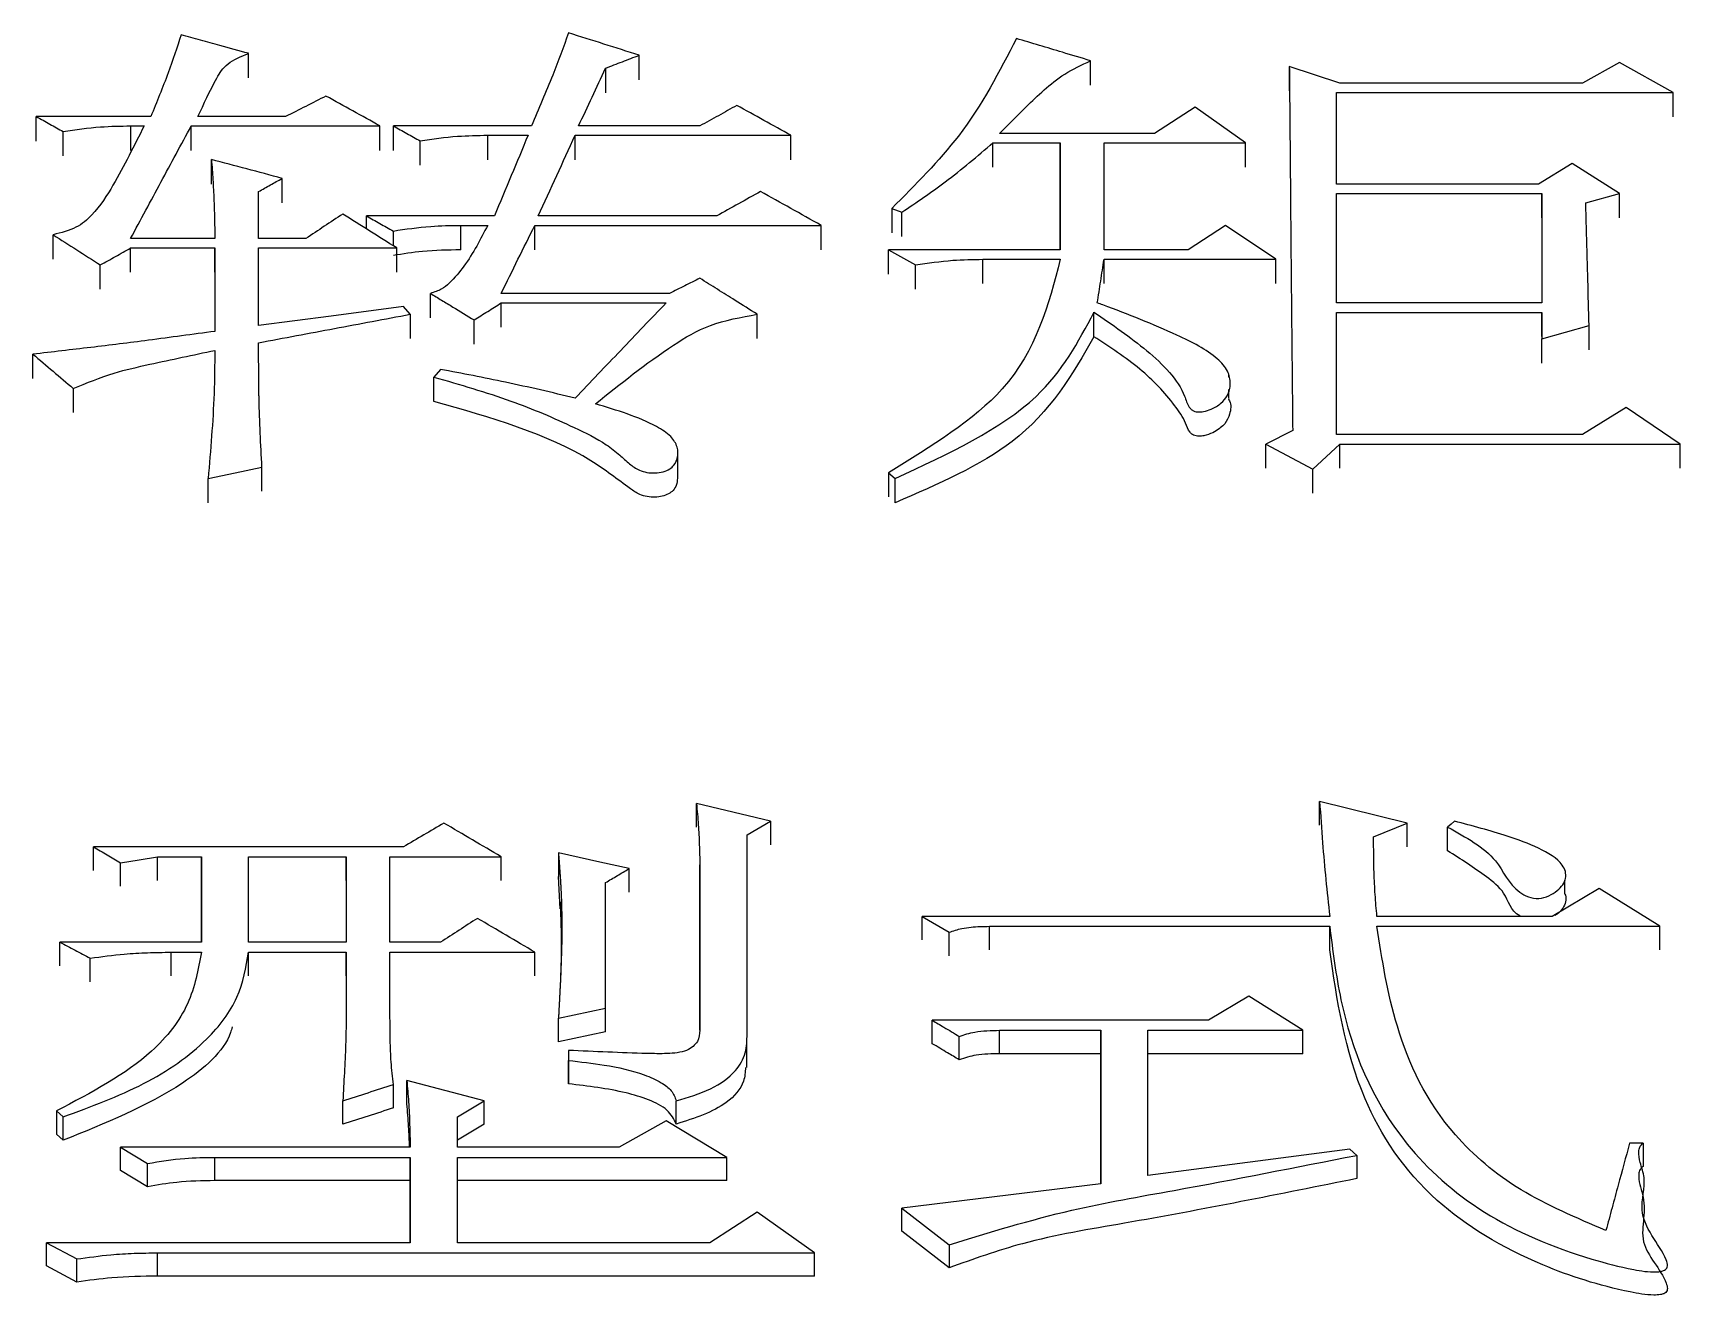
# Model space of a CAD drawing. Header units: millimetres. Extents: x 1890 to 4327, y 775 to 2498.
# Drawn here: x 2452.59 to 2457.88, y 2268.67 to 2272.73 of the extents above; entities that cross this region are included whole.
import ezdxf

# ---------------------------------------------------------------- set-up
doc = ezdxf.new("R2010")
doc.units = ezdxf.units.MM

msp = doc.modelspace()

# ---------------------------------------------------------------- linework, layer by layer
at = {"color": 7, "linetype": 'Continuous', "lineweight": 25}
for p, q in [((2453.2813, 2272.5813), (2453.2813, 2272.6601)), ((2454.536, 2272.5754), (2454.536, 2272.6542)), ((2454.4278, 2272.6124), (2454.4278, 2272.5337)), ((2455.9855, 2272.5575), (2455.9855, 2272.6363)), ((2456.786, 2272.5646), (2456.6237, 2272.6184)), ((2456.6237, 2272.6184), (2456.6237, 2272.5396)), ((2457.6838, 2272.6303), (2457.5648, 2272.5646)), ((2457.8569, 2272.5347), (2457.6838, 2272.6303)), ((2457.5648, 2272.5646), (2456.786, 2272.5646)), ((2456.7752, 2272.5348), (2457.8569, 2272.5347)), ((2456.7752, 2272.2405), (2456.7752, 2272.5348)), ((2457.8569, 2272.456), (2457.8569, 2272.5347)), ((2452.9675, 2272.457), (2452.5997, 2272.457)), ((2452.5997, 2272.3784), (2452.5997, 2272.457)), ((2453.4002, 2272.457), (2453.1189, 2272.457)), ((2456.3208, 2272.4869), (2456.191, 2272.4029)), ((2456.4831, 2272.3729), (2456.3208, 2272.4869)), ((2452.6862, 2272.3305), (2452.6862, 2272.409)), ((2452.9025, 2272.427), (2452.9458, 2272.427)), ((2452.9025, 2272.427), (2452.9025, 2272.3484)), ((2453.0973, 2272.427), (2453.703, 2272.427)), ((2453.703, 2272.3484), (2453.703, 2272.427)), ((2454.1898, 2272.427), (2453.7463, 2272.427)), ((2454.0492, 2272.397), (2454.179, 2272.397)), ((2454.0492, 2272.3184), (2454.0492, 2272.397)), ((2454.3304, 2272.397), (2455.0228, 2272.397)), ((2454.7307, 2272.427), (2454.3413, 2272.427)), ((2455.0228, 2272.3184), (2455.0228, 2272.397)), ((2456.191, 2272.4029), (2455.6934, 2272.4029)), ((2453.8328, 2272.3005), (2453.8328, 2272.379)), ((2455.6718, 2272.3729), (2455.8881, 2272.3729)), ((2455.6718, 2272.2944), (2455.6718, 2272.3729)), ((2455.8881, 2272.3729), (2455.8881, 2272.0289)), ((2455.8881, 2272.2944), (2455.8881, 2272.3729)), ((2456.0288, 2272.3729), (2456.4831, 2272.3729)), ((2456.0288, 2272.0289), (2456.0288, 2272.3729)), ((2456.4831, 2272.2944), (2456.4831, 2272.3729)), ((2453.1622, 2272.2404), (2453.1622, 2272.3189)), ((2455.8881, 2272.0289), (2455.8881, 2272.294)), ((2457.5324, 2272.3068), (2457.4242, 2272.2405)), ((2457.6838, 2272.2103), (2457.5324, 2272.3068)), ((2453.3893, 2272.1803), (2453.3893, 2272.2586)), ((2457.4242, 2272.2405), (2456.7752, 2272.2405)), ((2453.3136, 2272.0653), (2453.3136, 2272.2164)), ((2456.7752, 2272.2104), (2457.435, 2272.2103)), ((2456.7752, 2271.8587), (2456.7752, 2272.2104)), ((2457.435, 2272.2103), (2457.435, 2271.8587)), ((2457.435, 2272.132), (2457.435, 2272.2103)), ((2457.5756, 2272.1802), (2457.6838, 2272.2103)), ((2457.6838, 2272.132), (2457.6838, 2272.2103)), ((2454.0708, 2272.1379), (2453.6598, 2272.1379)), ((2453.6598, 2272.0963), (2453.6598, 2272.1379)), ((2454.7848, 2272.1379), (2454.2115, 2272.1379)), ((2455.3473, 2272.1621), (2455.3797, 2272.15)), ((2455.3797, 2272.0718), (2455.3797, 2272.15)), ((2452.6537, 2271.9993), (2452.6537, 2272.0775)), ((2453.7463, 2272.0418), (2453.7463, 2272.0895)), ((2453.9626, 2272.1077), (2454.0492, 2272.1077)), ((2453.9626, 2272.0295), (2453.9626, 2272.1077)), ((2454.2006, 2272.1077), (2455.1201, 2272.1077)), ((2454.2006, 2272.0295), (2454.2006, 2272.1077)), ((2455.1201, 2272.0295), (2455.1201, 2272.1077)), ((2456.4182, 2272.1076), (2456.2992, 2272.0289)), ((2456.5804, 2271.9986), (2456.4182, 2272.1076)), ((2453.173, 2272.0653), (2452.9026, 2272.0653)), ((2452.9026, 2272.035), (2453.173, 2272.035)), ((2452.9026, 2271.9569), (2452.9026, 2272.035)), ((2453.173, 2272.035), (2453.173, 2271.7673)), ((2453.173, 2271.9569), (2453.173, 2272.035)), ((2453.4651, 2272.0653), (2453.3136, 2272.0653)), ((2453.3136, 2272.035), (2453.7571, 2272.035)), ((2453.3136, 2271.7856), (2453.3136, 2272.035)), ((2453.7571, 2271.9569), (2453.7571, 2272.035)), ((2455.3365, 2272.0289), (2455.423, 2271.9804)), ((2455.8881, 2272.0289), (2455.3365, 2272.0289)), ((2456.2992, 2272.0289), (2456.0288, 2272.0289)), ((2452.8052, 2271.9024), (2452.8052, 2271.9804)), ((2455.423, 2271.9023), (2455.423, 2271.9804)), ((2455.6393, 2271.9986), (2455.8881, 2271.9986)), ((2455.6393, 2271.9205), (2455.6393, 2271.9986)), ((2456.0288, 2271.9986), (2456.5804, 2271.9986)), ((2456.5804, 2271.9205), (2456.5804, 2271.9986)), ((2453.8652, 2271.8109), (2453.8652, 2271.8893)), ((2454.6333, 2271.8892), (2454.0925, 2271.8892)), ((2453.8004, 2271.8222), (2453.7788, 2271.8466)), ((2453.8004, 2271.8222), (2453.8004, 2271.7444)), ((2454.0925, 2271.8588), (2454.6225, 2271.8588)), ((2454.9146, 2271.7443), (2454.9146, 2271.8222)), ((2455.9964, 2271.7502), (2455.9964, 2271.8284)), ((2457.435, 2271.8587), (2456.7752, 2271.8587)), ((2456.7752, 2271.8283), (2457.435, 2271.8283)), ((2456.7752, 2271.4362), (2456.7752, 2271.8283)), ((2457.435, 2271.8283), (2457.435, 2271.7428)), ((2457.435, 2271.7504), (2457.435, 2271.8283)), ((2454.0059, 2271.7261), (2454.0059, 2271.8039)), ((2457.435, 2271.7428), (2457.5865, 2271.7856)), ((2457.5865, 2271.7078), (2457.5865, 2271.7856)), ((2457.435, 2271.6651), (2457.435, 2271.7428)), ((2452.5889, 2271.6163), (2452.5889, 2271.694)), ((2453.8978, 2271.645), (2453.8761, 2271.6205)), ((2456.4294, 2271.62), (2456.4294, 2271.6293)), ((2452.7185, 2271.5839), (2452.7185, 2271.5063)), ((2456.4293, 2271.5512), (2456.4293, 2271.5807)), ((2457.7055, 2271.5223), (2457.5648, 2271.4362)), ((2457.8785, 2271.4054), (2457.7055, 2271.5223)), ((2456.6345, 2271.4485), (2456.548, 2271.4054)), ((2457.5648, 2271.4362), (2456.7752, 2271.4362)), ((2456.548, 2271.328), (2456.548, 2271.4054)), ((2456.548, 2271.4054), (2456.6994, 2271.3252)), ((2456.6994, 2271.3252), (2456.786, 2271.4054)), ((2456.786, 2271.328), (2456.786, 2271.4054)), ((2456.786, 2271.4054), (2457.8785, 2271.4054)), ((2457.8785, 2271.328), (2457.8785, 2271.4054)), ((2453.3244, 2271.2541), (2453.3244, 2271.3314)), ((2454.6602, 2271.2959), (2454.6602, 2271.3738)), ((2453.1514, 2271.2171), (2453.1514, 2271.2943)), ((2455.3365, 2271.3128), (2455.3581, 2271.2943)), ((2455.3581, 2271.2171), (2455.3581, 2271.2943)), ((2456.6994, 2271.2479), (2456.6994, 2271.3252)), ((2454.9579, 2270.1943), (2454.7199, 2270.2514)), ((2454.7199, 2270.1753), (2454.7199, 2270.2514)), ((2457.0023, 2270.188), (2456.7211, 2270.2577)), ((2456.7211, 2270.1817), (2456.7211, 2270.2577)), ((2454.8821, 2270.1499), (2454.9579, 2270.1943)), ((2454.9579, 2270.1943), (2454.9579, 2270.1183)), ((2456.8942, 2270.1435), (2457.0023, 2270.188)), ((2457.0023, 2270.1119), (2457.0023, 2270.188)), ((2457.1322, 2270.0992), (2457.1322, 2270.1753)), ((2454.8822, 2269.5097), (2454.8821, 2270.1499)), ((2452.8701, 2269.985), (2452.8701, 2270.0608)), ((2452.9891, 2270.0799), (2453.1297, 2270.0799)), ((2452.9891, 2270.004), (2452.9891, 2270.0799)), ((2453.1297, 2270.0799), (2453.1297, 2269.8054)), ((2453.1297, 2270.004), (2453.1297, 2270.0799)), ((2453.2812, 2270.0799), (2453.5949, 2270.0799)), ((2453.2812, 2269.8054), (2453.2812, 2270.0799)), ((2453.5949, 2270.0799), (2453.5949, 2269.8053)), ((2453.5949, 2270.004), (2453.5949, 2270.0799)), ((2453.7355, 2270.0799), (2454.0925, 2270.0799)), ((2453.7355, 2269.8053), (2453.7355, 2270.0799)), ((2454.0925, 2270.004), (2454.0925, 2270.0799)), ((2454.2764, 2270.0926), (2454.2764, 2270.0166)), ((2454.2821, 2269.9123), (2454.2764, 2270.0166)), ((2454.5035, 2269.9659), (2454.5035, 2270.0417)), ((2454.7307, 2270.0545), (2454.7307, 2269.5226)), ((2454.7307, 2269.9786), (2454.7307, 2270.0545)), ((2457.5081, 2270.0364), (2457.5081, 2270.0391)), ((2453.1297, 2269.8054), (2453.1297, 2270.0039)), ((2454.7307, 2269.5225), (2454.7307, 2269.9785)), ((2457.6189, 2269.9779), (2457.4675, 2269.8885)), ((2457.5081, 2269.9628), (2457.5081, 2270.0049)), ((2457.8136, 2269.8565), (2457.6189, 2269.9779)), ((2455.4446, 2269.8885), (2455.5312, 2269.8373)), ((2456.7535, 2269.8885), (2455.4446, 2269.8885)), ((2455.4446, 2269.8128), (2455.4446, 2269.8885)), ((2455.661, 2269.8565), (2456.7535, 2269.8565)), ((2455.661, 2269.7809), (2455.661, 2269.8565)), ((2456.7535, 2269.7809), (2456.7535, 2269.8565)), ((2457.4675, 2269.8885), (2456.905, 2269.8885)), ((2456.905, 2269.8565), (2457.8136, 2269.8565)), ((2457.8136, 2269.7809), (2457.8136, 2269.8565)), ((2453.1297, 2269.8054), (2452.6754, 2269.8054)), ((2452.6754, 2269.7298), (2452.6754, 2269.8054)), ((2453.5949, 2269.8053), (2453.2812, 2269.8054)), ((2453.8978, 2269.8053), (2453.7355, 2269.8053)), ((2455.5312, 2269.7617), (2455.5312, 2269.8373)), ((2452.7728, 2269.6785), (2452.7728, 2269.7541)), ((2453.0324, 2269.7733), (2453.1297, 2269.7733)), ((2453.0324, 2269.6977), (2453.0324, 2269.7733)), ((2453.2811, 2269.6978), (2453.2811, 2269.7733)), ((2453.2811, 2269.7733), (2453.5949, 2269.7733)), ((2453.5949, 2269.7733), (2453.5949, 2269.5612)), ((2453.5949, 2269.6978), (2453.5949, 2269.7733)), ((2453.7355, 2269.7733), (2454.2007, 2269.7733)), ((2453.7355, 2269.5612), (2453.7355, 2269.7733)), ((2454.2007, 2269.6977), (2454.2007, 2269.7733)), ((2454.2764, 2269.5612), (2454.4278, 2269.5934)), ((2454.4278, 2269.5181), (2454.4278, 2269.5934)), ((2456.4939, 2269.632), (2456.3641, 2269.5548)), ((2456.667, 2269.5225), (2456.4939, 2269.632)), ((2454.2764, 2269.4859), (2454.2764, 2269.5612)), ((2455.4771, 2269.4795), (2455.4771, 2269.5548)), ((2454.4278, 2269.5181), (2454.2764, 2269.4859)), ((2455.6934, 2269.5226), (2456.018, 2269.5226)), ((2455.6934, 2269.4473), (2455.6934, 2269.5226)), ((2456.018, 2269.5226), (2456.018, 2269.0299)), ((2456.018, 2269.4473), (2456.018, 2269.5226)), ((2456.1694, 2269.5226), (2456.667, 2269.5225)), ((2456.1694, 2269.0559), (2456.1694, 2269.5226)), ((2456.667, 2269.4473), (2456.667, 2269.5225)), ((2454.3088, 2269.4581), (2454.3088, 2269.4258)), ((2454.3088, 2269.4581), (2454.3088, 2269.3829)), ((2454.8816, 2269.4032), (2454.8816, 2269.4785)), ((2456.018, 2269.4473), (2455.6934, 2269.4473)), ((2456.018, 2269.0299), (2456.018, 2269.4473)), ((2456.667, 2269.4473), (2456.1694, 2269.4473)), ((2454.3088, 2269.3506), (2454.3088, 2269.4258)), ((2453.7463, 2269.2731), (2453.7463, 2269.3482)), ((2454.0384, 2269.2964), (2453.7896, 2269.3611)), ((2453.7896, 2269.2861), (2453.7896, 2269.3611)), ((2453.5841, 2269.2214), (2453.5841, 2269.2964)), ((2453.9519, 2269.2445), (2454.0384, 2269.2964)), ((2454.0384, 2269.2214), (2454.0384, 2269.2964)), ((2454.655, 2269.2214), (2454.655, 2269.2963)), ((2452.6646, 2269.264), (2452.6862, 2269.2445)), ((2452.6646, 2269.264), (2452.6646, 2269.189)), ((2453.9519, 2269.1471), (2453.9519, 2269.2445)), ((2454.0384, 2269.2214), (2453.9519, 2269.1696)), ((2454.6225, 2269.2315), (2454.4711, 2269.1471)), ((2454.8173, 2269.1145), (2454.6225, 2269.2315)), ((2452.8701, 2269.1471), (2452.9567, 2269.095)), ((2453.8004, 2269.1471), (2452.8701, 2269.1471)), ((2453.173, 2269.1146), (2453.8004, 2269.1146)), ((2453.173, 2269.0398), (2453.173, 2269.1146)), ((2453.8004, 2269.1146), (2453.8004, 2268.8405)), ((2453.8004, 2269.0398), (2453.8004, 2269.1146)), ((2454.4711, 2269.1471), (2453.9519, 2269.1471)), ((2453.9519, 2269.1145), (2454.8173, 2269.1145)), ((2453.9519, 2268.8405), (2453.9519, 2269.1145)), ((2454.8173, 2269.0398), (2454.8173, 2269.1145)), ((2456.8185, 2269.1405), (2456.1694, 2269.0559)), ((2456.8401, 2269.121), (2456.8185, 2269.1405)), ((2456.8401, 2269.121), (2456.8401, 2269.0463)), ((2457.7596, 2269.16), (2457.7163, 2269.16)), ((2457.7596, 2269.16), (2457.7596, 2269.0852)), ((2452.9567, 2269.0203), (2452.8701, 2269.0723)), ((2452.9567, 2269.0203), (2452.9567, 2269.095)), ((2453.8004, 2269.0398), (2453.173, 2269.0398)), ((2453.8004, 2268.8405), (2453.8004, 2269.0398)), ((2454.8173, 2269.0398), (2453.9519, 2269.0398)), ((2456.018, 2269.0299), (2455.3798, 2268.9516)), ((2455.3798, 2268.8771), (2455.3798, 2268.9516)), ((2455.3798, 2268.9516), (2455.5311, 2268.834)), ((2454.9146, 2268.9385), (2454.7632, 2268.8405)), ((2455.0985, 2268.8077), (2454.9146, 2268.9385)), ((2455.5311, 2268.7596), (2455.3798, 2268.8771)), ((2452.6322, 2268.8405), (2452.7295, 2268.7881)), ((2453.8004, 2268.8405), (2452.6322, 2268.8405)), ((2452.9891, 2268.7334), (2452.9891, 2268.8077)), ((2452.9891, 2268.8077), (2455.0985, 2268.8077)), ((2454.7632, 2268.8405), (2453.9519, 2268.8405)), ((2455.0985, 2268.7334), (2455.0985, 2268.8077)), ((2455.5311, 2268.834), (2455.5311, 2268.7596)), ((2452.7295, 2268.7138), (2452.6322, 2268.7661)), ((2452.7295, 2268.7138), (2452.7295, 2268.7881)), ((2455.0985, 2268.7334), (2452.9891, 2268.7334))]:
    msp.add_line(p, q, dxfattribs=at)
at = {"color": 7, "linetype": 'Continuous', "lineweight": 25, "flags": 128}
for points in [[(2453.0973, 2272.3484), (2453.0973, 2272.3679), (2453.0973, 2272.3879), (2453.0973, 2272.427)], [(2453.7463, 2272.3484), (2453.7463, 2272.3679), (2453.7463, 2272.3879), (2453.7463, 2272.427)], [(2454.3304, 2272.3184), (2454.3304, 2272.3379), (2454.3304, 2272.3579), (2454.3304, 2272.397)], [(2455.3473, 2272.1621), (2455.3473, 2272.1318), (2455.3473, 2272.1076), (2455.3473, 2272.0838)], [(2455.3365, 2271.9508), (2455.3365, 2271.97), (2455.3365, 2271.9897), (2455.3365, 2272.0289)], [(2456.0288, 2271.9205), (2456.0288, 2271.9403), (2456.0288, 2271.9604), (2456.0288, 2271.9986)], [(2453.7788, 2271.8466), (2453.5462, 2271.8161), (2453.3136, 2271.7856)], [(2454.0925, 2271.7809), (2454.0925, 2271.8002), (2454.0925, 2271.82), (2454.0925, 2271.8588)], [(2453.8761, 2271.5429), (2453.8761, 2271.562), (2453.8761, 2271.5815), (2453.8761, 2271.601), (2453.8761, 2271.6205)], [(2453.1514, 2271.2943), (2453.2379, 2271.3129), (2453.3244, 2271.3314)], [(2455.3365, 2271.3128), (2455.3365, 2271.2845), (2455.3365, 2271.2599), (2455.3365, 2271.2356)], [(2457.1538, 2270.1943), (2457.143, 2270.1848), (2457.1322, 2270.1753)], [(2453.7788, 2270.1117), (2453.2812, 2270.1117), (2452.7836, 2270.1117)], [(2452.7836, 2270.0358), (2452.7836, 2270.0547), (2452.7836, 2270.0737), (2452.7836, 2270.1117)], [(2452.8701, 2270.0608), (2452.9296, 2270.0704), (2452.9891, 2270.0799)], [(2454.5035, 2270.0417), (2454.409, 2270.0629), (2454.3427, 2270.0778), (2454.2764, 2270.0926)], [(2456.3641, 2269.5548), (2455.9206, 2269.5548), (2455.4771, 2269.5548)], [(2455.5636, 2269.428), (2455.5636, 2269.4656), (2455.5636, 2269.5032)], [(2452.6862, 2269.1696), (2452.6862, 2269.1974), (2452.6862, 2269.2209), (2452.6862, 2269.2445)], [(2452.6646, 2269.189), (2452.6754, 2269.1793), (2452.6862, 2269.1696)], [(2452.8701, 2269.0723), (2452.8701, 2269.091), (2452.8701, 2269.1097), (2452.8701, 2269.1471)], [(2452.6322, 2268.7661), (2452.6322, 2268.7847), (2452.6322, 2268.8033), (2452.6322, 2268.8405)]]:
    msp.add_lwpolyline(points, dxfattribs=at)
at = {"color": 7, "linetype": 'Continuous', "lineweight": 25}
for points, knots in [([(2453.0648, 2272.7197), (2453.0514, 2272.6789), (2453.0302, 2272.6145), (2452.996, 2272.5271), (2452.977, 2272.4803), (2452.9675, 2272.457)], [0, 0, 0, 0, 0.465077, 0.732515, 1, 1, 1, 1]), ([(2453.2812, 2272.6602), (2453.2505, 2272.6686), (2453.1991, 2272.6828), (2453.127, 2272.7026), (2453.0855, 2272.714), (2453.0648, 2272.7197)], [0, 0, 0, 0, 0.425233, 0.712616, 1, 1, 1, 1]), ([(2454.3088, 2272.7257), (2454.2925, 2272.6805), (2454.2663, 2272.6081), (2454.2249, 2272.5087), (2454.2015, 2272.4542), (2454.1898, 2272.427)], [0, 0, 0, 0, 0.452168, 0.726066, 1, 1, 1, 1]), ([(2454.536, 2272.6542), (2454.4981, 2272.6661), (2454.4224, 2272.69), (2454.3467, 2272.7138), (2454.3088, 2272.7257)], [0, 0, 0, 0, 0.499999, 1, 1, 1, 1]), ([(2455.7474, 2272.7078), (2455.6928, 2272.6015), (2455.5948, 2272.4106), (2455.4233, 2272.2384), (2455.3473, 2272.1621)], [0, 0, 0, 0, 0.556947, 1, 1, 1, 1]), ([(2455.9855, 2272.6363), (2455.9553, 2272.6454), (2455.9006, 2272.6618), (2455.8212, 2272.6857), (2455.772, 2272.7004), (2455.7474, 2272.7078)], [0, 0, 0, 0, 0.380374, 0.690187, 1, 1, 1, 1]), ([(2453.1189, 2272.457), (2453.1376, 2272.498), (2453.1638, 2272.5554), (2453.2088, 2272.6304), (2453.2569, 2272.6501), (2453.2812, 2272.6601)], [0, 0, 0, 0, 0.554938, 0.774738, 1, 1, 1, 1]), ([(2454.4278, 2272.6124), (2454.4458, 2272.6194), (2454.4819, 2272.6333), (2454.5179, 2272.6472), (2454.536, 2272.6542)], [0, 0, 0, 0, 0.499998, 1, 1, 1, 1]), ([(2454.3413, 2272.427), (2454.3557, 2272.4579), (2454.3845, 2272.5199), (2454.4134, 2272.5816), (2454.4278, 2272.6124)], [0, 0, 0, 0, 0.499999, 1, 1, 1, 1]), ([(2455.6934, 2272.4029), (2455.7216, 2272.4315), (2455.768, 2272.4785), (2455.835, 2272.5431), (2455.8997, 2272.5958), (2455.9567, 2272.6227), (2455.9855, 2272.6363)], [0, 0, 0, 0, 0.336864, 0.555373, 0.775639, 1, 1, 1, 1]), ([(2456.6237, 2272.6184), (2456.6243, 2272.5535), (2456.6255, 2272.4239), (2456.6272, 2272.228), (2456.6285, 2272.064), (2456.63, 2271.8993), (2456.6314, 2271.7528), (2456.6332, 2271.5915), (2456.6341, 2271.4962), (2456.6345, 2271.4485)], [0, 0, 0, 0, 0.168661, 0.337321, 0.505982, 0.590312, 0.758972, 0.879486, 1, 1, 1, 1]), ([(2453.53, 2272.5228), (2453.5083, 2272.5119), (2453.4651, 2272.4899), (2453.4218, 2272.4679), (2453.4002, 2272.457)], [0, 0, 0, 0, 0.4999982, 1, 1, 1, 1]), ([(2453.703, 2272.427), (2453.6742, 2272.443), (2453.6165, 2272.475), (2453.5588, 2272.5069), (2453.53, 2272.5228)], [0, 0, 0, 0, 0.5, 1, 1, 1, 1]), ([(2452.5997, 2272.457), (2452.6141, 2272.449), (2452.6429, 2272.433), (2452.6718, 2272.417), (2452.6862, 2272.409)], [0, 0, 0, 0, 0.5, 1, 1, 1, 1]), ([(2454.8497, 2272.4929), (2454.8298, 2272.4819), (2454.7902, 2272.4599), (2454.7505, 2272.438), (2454.7307, 2272.427)], [0, 0, 0, 0, 0.4999981, 1, 1, 1, 1]), ([(2455.0228, 2272.397), (2454.9939, 2272.413), (2454.9362, 2272.445), (2454.8785, 2272.4769), (2454.8497, 2272.4929)], [0, 0, 0, 0, 0.5, 1, 1, 1, 1]), ([(2452.9458, 2272.427), (2452.9139, 2272.3633), (2452.8652, 2272.2662), (2452.7971, 2272.1557), (2452.7313, 2272.0973), (2452.6799, 2272.0842), (2452.6538, 2272.0775)], [0, 0, 0, 0, 0.493627, 0.751972, 0.874128, 1, 1, 1, 1]), ([(2452.6862, 2272.409), (2452.726, 2272.415), (2452.7971, 2272.4256), (2452.8703, 2272.4266), (2452.9025, 2272.427)], [0, 0, 0, 0, 0.558835, 1, 1, 1, 1]), ([(2452.9026, 2272.0653), (2452.935, 2272.1258), (2452.9999, 2272.2468), (2453.0648, 2272.3669), (2453.0973, 2272.427)], [0, 0, 0, 0, 0.5, 1, 1, 1, 1]), ([(2453.7463, 2272.427), (2453.7607, 2272.419), (2453.7896, 2272.403), (2453.8184, 2272.387), (2453.8328, 2272.379)], [0, 0, 0, 0, 0.5, 1, 1, 1, 1]), ([(2453.8328, 2272.379), (2453.8726, 2272.3849), (2453.9437, 2272.3956), (2454.0169, 2272.3966), (2454.0492, 2272.397)], [0, 0, 0, 0, 0.558835, 1, 1, 1, 1]), ([(2454.179, 2272.397), (2454.161, 2272.3539), (2454.1249, 2272.2678), (2454.0889, 2272.1812), (2454.0708, 2272.1379)], [0, 0, 0, 0, 0.4999999, 1, 1, 1, 1]), ([(2454.2115, 2272.1379), (2454.2313, 2272.1812), (2454.271, 2272.2678), (2454.3106, 2272.3539), (2454.3304, 2272.397)], [0, 0, 0, 0, 0.5000001, 1, 1, 1, 1]), ([(2455.3797, 2272.15), (2455.4268, 2272.1819), (2455.5026, 2272.2332), (2455.5973, 2272.309), (2455.6469, 2272.3516), (2455.6718, 2272.3729)], [0, 0, 0, 0, 0.450179, 0.7248935, 1, 1, 1, 1]), ([(2453.1622, 2272.3189), (2453.1638, 2272.2974), (2453.1669, 2272.2545), (2453.1714, 2272.17), (2453.1723, 2272.1069), (2453.173, 2272.0653)], [0, 0, 0, 0, 0.254777, 0.50956, 1, 1, 1, 1]), ([(2453.3893, 2272.2586), (2453.3515, 2272.2687), (2453.2758, 2272.2888), (2453.2, 2272.3088), (2453.1622, 2272.3189)], [0, 0, 0, 0, 0.499999, 1, 1, 1, 1]), ([(2453.3136, 2272.2164), (2453.3262, 2272.2235), (2453.3515, 2272.2375), (2453.3767, 2272.2516), (2453.3893, 2272.2586)], [0, 0, 0, 0, 0.5000006, 1, 1, 1, 1]), ([(2454.9254, 2272.2164), (2454.902, 2272.2033), (2454.8551, 2272.1772), (2454.8082, 2272.151), (2454.7848, 2272.1379)], [0, 0, 0, 0, 0.499999, 1, 1, 1, 1]), ([(2455.1201, 2272.1077), (2455.0877, 2272.1258), (2455.0228, 2272.1621), (2454.9578, 2272.1983), (2454.9254, 2272.2164)], [0, 0, 0, 0, 0.5, 1, 1, 1, 1]), ([(2457.5865, 2271.7856), (2457.5851, 2271.8344), (2457.5837, 2271.8863), (2457.5822, 2271.9411), (2457.5819, 2271.9533), (2457.5816, 2271.9655), (2457.5812, 2271.9776), (2457.5809, 2271.9898), (2457.5805, 2272.0019), (2457.5801, 2272.0171), (2457.5798, 2272.0293), (2457.5795, 2272.0414), (2457.5791, 2272.0536), (2457.5788, 2272.0657), (2457.5782, 2272.0869), (2457.5772, 2272.1241), (2457.5762, 2272.1582), (2457.5756, 2272.1802)], [0, 0, 0, 0, 0.369844, 0.392959, 0.416074, 0.462305, 0.48542, 0.508535, 0.554765, 0.577881, 0.624111, 0.647226, 0.670342, 0.716572, 0.739687, 0.832148, 1, 1, 1, 1]), ([(2453.5841, 2272.144), (2453.5642, 2272.1309), (2453.5246, 2272.1047), (2453.4849, 2272.0784), (2453.4651, 2272.0653)], [0, 0, 0, 0, 0.499998, 1, 1, 1, 1]), ([(2453.7571, 2272.035), (2453.7283, 2272.0532), (2453.6706, 2272.0895), (2453.6129, 2272.1258), (2453.5841, 2272.144)], [0, 0, 0, 0, 0.5, 1, 1, 1, 1]), ([(2453.6598, 2272.1379), (2453.6742, 2272.1299), (2453.703, 2272.1137), (2453.7319, 2272.0976), (2453.7463, 2272.0895)], [0, 0, 0, 0, 0.5, 1, 1, 1, 1]), ([(2452.6537, 2272.0774), (2452.679, 2272.0613), (2452.7295, 2272.029), (2452.78, 2271.9966), (2452.8052, 2271.9804)], [0, 0, 0, 0, 0.5, 1, 1, 1, 1]), ([(2453.7463, 2272.0895), (2453.7861, 2272.0955), (2453.8572, 2272.1063), (2453.9304, 2272.1073), (2453.9626, 2272.1077)], [0, 0, 0, 0, 0.558835, 1, 1, 1, 1]), ([(2454.0492, 2272.1077), (2454.0264, 2272.0633), (2453.9934, 2271.9991), (2453.9377, 2271.9322), (2453.9022, 2271.9008), (2453.8777, 2271.8931), (2453.8653, 2271.8893)], [0, 0, 0, 0, 0.5541785, 0.8003972, 0.8992106, 1, 1, 1, 1]), ([(2454.0925, 2271.8892), (2454.1105, 2271.9257), (2454.1466, 2271.9987), (2454.1826, 2272.0713), (2454.2006, 2272.1077)], [0, 0, 0, 0, 0.5, 1, 1, 1, 1]), ([(2452.8052, 2271.9804), (2452.8214, 2271.9895), (2452.8539, 2272.0077), (2452.8863, 2272.0259), (2452.9026, 2272.035)], [0, 0, 0, 0, 0.500002, 1, 1, 1, 1]), ([(2453.9626, 2272.0291), (2453.9216, 2272.0283), (2453.8483, 2272.027), (2453.7774, 2272.0158), (2453.7463, 2272.0109)], [0, 0, 0, 0, 0.561085, 1, 1, 1, 1]), ([(2455.8881, 2271.9986), (2455.85, 2271.8522), (2455.781, 2271.5868), (2455.4741, 2271.3976), (2455.3365, 2271.3128)], [0, 0, 0, 0, 0.551707, 1, 1, 1, 1]), ([(2455.423, 2271.9804), (2455.4628, 2271.9864), (2455.5339, 2271.9972), (2455.6071, 2271.9982), (2455.6393, 2271.9986)], [0, 0, 0, 0, 0.558835, 1, 1, 1, 1]), ([(2456.0071, 2271.8587), (2456.0107, 2271.8821), (2456.0161, 2271.9171), (2456.0234, 2271.9637), (2456.027, 2271.9869), (2456.0288, 2271.9986)], [0, 0, 0, 0, 0.499999, 0.749999, 1, 1, 1, 1]), ([(2454.7307, 2271.9379), (2454.7145, 2271.9298), (2454.682, 2271.9135), (2454.6496, 2271.8973), (2454.6333, 2271.8892)], [0, 0, 0, 0, 0.5, 1, 1, 1, 1]), ([(2454.9146, 2271.8222), (2454.8909, 2271.8371), (2454.8485, 2271.8638), (2454.7871, 2271.9024), (2454.7495, 2271.926), (2454.7307, 2271.9379)], [0, 0, 0, 0, 0.386049, 0.693024, 1, 1, 1, 1]), ([(2453.8653, 2271.8892), (2453.8773, 2271.8819), (2453.9014, 2271.8673), (2453.9483, 2271.8389), (2453.9832, 2271.8177), (2454.0059, 2271.8039)], [0, 0, 0, 0, 0.257094, 0.5141879, 1, 1, 1, 1]), ([(2453.3136, 2271.7307), (2453.3948, 2271.7459), (2453.557, 2271.7765), (2453.7193, 2271.807), (2453.8004, 2271.8222)], [0, 0, 0, 0, 0.5, 1, 1, 1, 1]), ([(2454.0059, 2271.8039), (2454.0204, 2271.8131), (2454.0492, 2271.8314), (2454.078, 2271.8496), (2454.0925, 2271.8588)], [0, 0, 0, 0, 0.500001, 1, 1, 1, 1]), ([(2454.6225, 2271.8588), (2454.5738, 2271.808), (2454.4765, 2271.7063), (2454.3791, 2271.6041), (2454.3305, 2271.553)], [0, 0, 0, 0, 0.5, 1, 1, 1, 1]), ([(2454.3954, 2271.5346), (2454.4754, 2271.5988), (2454.5874, 2271.6887), (2454.7597, 2271.7939), (2454.8626, 2271.8127), (2454.9146, 2271.8222)], [0, 0, 0, 0, 0.5534418, 0.7739919, 1, 1, 1, 1]), ([(2455.3581, 2271.2943), (2455.5286, 2271.3738), (2455.8289, 2271.514), (2455.9458, 2271.7334), (2455.9963, 2271.8283)], [0, 0, 0, 0, 0.56753, 1, 1, 1, 1]), ([(2455.9964, 2271.8284), (2456.0549, 2271.7886), (2456.1723, 2271.7087), (2456.2768, 2271.602), (2456.2956, 2271.5323), (2456.308, 2271.5169), (2456.3154, 2271.5117), (2456.324, 2271.509), (2456.335, 2271.508), (2456.3521, 2271.51), (2456.3779, 2271.5185), (2456.4061, 2271.5354), (2456.429, 2271.5637), (2456.4369, 2271.5996), (2456.4285, 2271.6413), (2456.377, 2271.6998), (2456.2355, 2271.7704), (2456.1008, 2271.8244), (2456.0131, 2271.8565), (2456.0071, 2271.8587)], [0, 0, 0, 0, 0.1816274, 0.3648767, 0.405345, 0.4147082, 0.422096, 0.4282549, 0.4343873, 0.4449704, 0.4640389, 0.4945585, 0.5248763, 0.5682608, 0.613388, 0.6632908, 0.7870954, 0.9853916, 1, 1, 1, 1]), ([(2453.173, 2271.7673), (2453.1019, 2271.7576), (2452.9694, 2271.7394), (2452.7745, 2271.7154), (2452.6507, 2271.7011), (2452.5889, 2271.694)], [0, 0, 0, 0, 0.366425, 0.683185, 1, 1, 1, 1]), ([(2452.7185, 2271.5839), (2452.7613, 2271.6016), (2452.8384, 2271.6335), (2452.995, 2271.6685), (2453.1034, 2271.6915), (2453.173, 2271.7062)], [0, 0, 0, 0, 0.308167, 0.555958, 1, 1, 1, 1]), ([(2453.173, 2271.7062), (2453.1725, 2271.6601), (2453.1716, 2271.5686), (2453.1632, 2271.4313), (2453.1553, 2271.34), (2453.1514, 2271.2943)], [0, 0, 0, 0, 0.337206, 0.668546, 1, 1, 1, 1]), ([(2453.3244, 2271.3314), (2453.3205, 2271.4044), (2453.3164, 2271.4792), (2453.3149, 2271.5557), (2453.3148, 2271.5614), (2453.3147, 2271.567), (2453.3146, 2271.5727), (2453.3145, 2271.5783), (2453.3144, 2271.584), (2453.3143, 2271.5896), (2453.3143, 2271.5953), (2453.3142, 2271.6028), (2453.3141, 2271.6103), (2453.314, 2271.6179), (2453.314, 2271.6235), (2453.314, 2271.6292), (2453.3139, 2271.6348), (2453.3139, 2271.6405), (2453.3138, 2271.6461), (2453.3138, 2271.6517), (2453.3138, 2271.6593), (2453.3138, 2271.6668), (2453.3137, 2271.6743), (2453.3137, 2271.6799), (2453.3137, 2271.6856), (2453.3137, 2271.6912), (2453.3137, 2271.6969), (2453.3137, 2271.7025), (2453.3137, 2271.7081), (2453.3136, 2271.7138), (2453.3136, 2271.7213), (2453.3136, 2271.7269), (2453.3136, 2271.7307)], [0, 0, 0, 0, 0.54643, 0.560604, 0.574777, 0.588951, 0.603124, 0.617298, 0.631471, 0.645645, 0.659818, 0.673992, 0.702339, 0.716512, 0.730686, 0.744859, 0.759033, 0.773206, 0.78738, 0.801553, 0.815726, 0.844073, 0.858247, 0.87242, 0.886594, 0.900767, 0.914941, 0.929114, 0.943288, 0.957461, 0.971635, 1, 1, 1, 1]), ([(2455.9963, 2271.7501), (2455.9269, 2271.6293), (2455.8007, 2271.4098), (2455.4954, 2271.2766), (2455.3581, 2271.2167)], [0, 0, 0, 0, 0.550182, 1, 1, 1, 1]), ([(2456.4279, 2271.5505), (2456.4291, 2271.5485), (2456.4382, 2271.5331), (2456.4343, 2271.5047), (2456.4194, 2271.4698), (2456.3903, 2271.4467), (2456.3621, 2271.4349), (2456.3427, 2271.4308), (2456.33, 2271.4303), (2456.3199, 2271.4321), (2456.3112, 2271.4363), (2456.2982, 2271.4493), (2456.2885, 2271.4828), (2456.2408, 2271.553), (2456.1488, 2271.6502), (2456.0475, 2271.7166), (2455.9964, 2271.7501)], [0, 0, 0, 0, 0.011858, 0.091048, 0.151077, 0.211612, 0.249381, 0.267413, 0.282269, 0.292853, 0.30347, 0.319788, 0.376545, 0.489461, 0.742393, 1, 1, 1, 1]), ([(2452.5889, 2271.694), (2452.6105, 2271.6757), (2452.6537, 2271.639), (2452.6969, 2271.6022), (2452.7185, 2271.5839)], [0, 0, 0, 0, 0.5, 1, 1, 1, 1]), ([(2453.8761, 2271.6205), (2453.96, 2271.5963), (2454.118, 2271.5509), (2454.2987, 2271.4732), (2454.4171, 2271.4152), (2454.4717, 2271.3726), (2454.5016, 2271.3429), (2454.5305, 2271.3228), (2454.5601, 2271.3133), (2454.5872, 2271.3116), (2454.6133, 2271.3154), (2454.6345, 2271.3244), (2454.6507, 2271.3395), (2454.6613, 2271.3636), (2454.661, 2271.396), (2454.6385, 2271.4327), (2454.5544, 2271.4865), (2454.4645, 2271.5137), (2454.3954, 2271.5346)], [0, 0, 0, 0, 0.197358, 0.371625, 0.468384, 0.517135, 0.556849, 0.588366, 0.607485, 0.626642, 0.645535, 0.663735, 0.679959, 0.706516, 0.74747, 0.788159, 0.837188, 1, 1, 1, 1]), ([(2454.3305, 2271.553), (2454.2932, 2271.5617), (2454.2187, 2271.5792), (2454.0753, 2271.6114), (2453.9675, 2271.6318), (2453.8978, 2271.645)], [0, 0, 0, 0, 0.260983, 0.521979, 1, 1, 1, 1]), ([(2454.6585, 2271.2957), (2454.6582, 2271.2879), (2454.6576, 2271.2743), (2454.6463, 2271.257), (2454.6306, 2271.2446), (2454.6101, 2271.2372), (2454.5864, 2271.2341), (2454.561, 2271.2357), (2454.5322, 2271.2444), (2454.4741, 2271.2855), (2454.3023, 2271.4207), (2454.0595, 2271.4901), (2453.8761, 2271.5425)], [0, 0, 0, 0, 0.036286, 0.063911, 0.086825, 0.10978, 0.132692, 0.158074, 0.184397, 0.225607, 0.415046, 1, 1, 1, 1]), ([(2454.7199, 2270.2514), (2454.722, 2270.2286), (2454.726, 2270.1844), (2454.7292, 2270.1187), (2454.7302, 2270.0759), (2454.7307, 2270.0545)], [0, 0, 0, 0, 0.349385, 0.674644, 1, 1, 1, 1]), ([(2456.7211, 2270.2577), (2456.724, 2270.2135), (2456.7296, 2270.13), (2456.7406, 2270.0069), (2456.7492, 2269.928), (2456.7535, 2269.8885)], [0, 0, 0, 0, 0.360432, 0.680193, 1, 1, 1, 1]), ([(2453.9086, 2270.188), (2453.887, 2270.1753), (2453.8437, 2270.1499), (2453.8004, 2270.1245), (2453.7788, 2270.1117)], [0, 0, 0, 0, 0.499998, 1, 1, 1, 1]), ([(2454.0925, 2270.0799), (2454.0618, 2270.098), (2454.0005, 2270.134), (2453.9392, 2270.17), (2453.9086, 2270.188)], [0, 0, 0, 0, 0.5, 1, 1, 1, 1]), ([(2457.1322, 2270.1753), (2457.1912, 2270.1427), (2457.2955, 2270.0851), (2457.3282, 2269.9859), (2457.3894, 2269.9496), (2457.4254, 2269.9432), (2457.4591, 2269.9538), (2457.4839, 2269.9703), (2457.503, 2269.9894), (2457.5123, 2270.0106), (2457.5117, 2270.0325), (2457.4933, 2270.0702), (2457.4241, 2270.1102), (2457.3049, 2270.1544), (2457.2113, 2270.1791), (2457.1538, 2270.1943)], [0, 0, 0, 0, 0.207899, 0.367255, 0.399925, 0.431308, 0.463075, 0.497006, 0.528572, 0.558381, 0.588718, 0.619577, 0.72297, 0.829976, 1, 1, 1, 1]), ([(2456.905, 2269.8885), (2456.903, 2269.9118), (2456.8989, 2269.9585), (2456.8949, 2270.0435), (2456.8945, 2270.1051), (2456.8942, 2270.1435)], [0, 0, 0, 0, 0.273961, 0.547941, 1, 1, 1, 1]), ([(2452.7836, 2270.1117), (2452.798, 2270.1033), (2452.8269, 2270.0863), (2452.8557, 2270.0693), (2452.8701, 2270.0608)], [0, 0, 0, 0, 0.4999987, 1, 1, 1, 1]), ([(2454.2764, 2270.0926), (2454.2765, 2270.0906), (2454.2769, 2270.0865), (2454.2773, 2270.0804), (2454.2778, 2270.0743), (2454.2783, 2270.0681), (2454.2787, 2270.062), (2454.2792, 2270.0559), (2454.2797, 2270.0498), (2454.28, 2270.0446), (2454.2804, 2270.0395), (2454.2808, 2270.0344), (2454.2814, 2270.0262), (2454.2819, 2270.0181), (2454.2826, 2270.0078), (2454.2832, 2269.9976), (2454.2839, 2269.9853), (2454.2852, 2269.9607), (2454.2874, 2269.9074), (2454.2877, 2269.8416), (2454.2866, 2269.784), (2454.2857, 2269.7552), (2454.285, 2269.7346), (2454.2844, 2269.7181), (2454.2836, 2269.6975), (2454.2828, 2269.681), (2454.2819, 2269.6645), (2454.2813, 2269.6521), (2454.2806, 2269.6397), (2454.28, 2269.6273), (2454.2795, 2269.617), (2454.279, 2269.6087), (2454.2787, 2269.6025), (2454.2784, 2269.5963), (2454.2781, 2269.5901), (2454.2777, 2269.5839), (2454.2774, 2269.5777), (2454.2771, 2269.5726), (2454.2767, 2269.5671), (2454.2765, 2269.5636), (2454.2764, 2269.5612)], [0, 0, 0, 0, 0.011607, 0.023213, 0.034819, 0.046426, 0.058032, 0.069639, 0.081245, 0.092852, 0.098655, 0.110262, 0.121868, 0.145081, 0.156687, 0.1799, 0.203113, 0.226326, 0.31918, 0.504901, 0.597754, 0.64418, 0.667393, 0.713819, 0.737032, 0.783458, 0.806671, 0.829884, 0.853097, 0.87631, 0.899523, 0.911129, 0.922736, 0.934342, 0.945949, 0.957555, 0.969162, 0.980768, 0.986572, 1, 1, 1, 1]), ([(2457.3666, 2269.8885), (2457.3657, 2269.889), (2457.3328, 2269.9064), (2457.325, 2269.9621), (2457.2404, 2270.03), (2457.1746, 2270.0721), (2457.1322, 2270.0992)], [0, 0, 0, 0, 0.008439, 0.314275, 0.557927, 1, 1, 1, 1]), ([(2454.4278, 2269.9971), (2454.4404, 2270.0045), (2454.4657, 2270.0194), (2454.4909, 2270.0343), (2454.5035, 2270.0417)], [0, 0, 0, 0, 0.499998, 1, 1, 1, 1]), ([(2454.4278, 2269.5934), (2454.4278, 2269.6538), (2454.4278, 2269.7889), (2454.4278, 2269.923), (2454.4278, 2269.9971)], [0, 0, 0, 0, 0.447226, 1, 1, 1, 1]), ([(2457.5071, 2269.9626), (2457.5082, 2269.9605), (2457.5129, 2269.9516), (2457.512, 2269.9346), (2457.5028, 2269.9138), (2457.4897, 2269.8988), (2457.4787, 2269.8923), (2457.4762, 2269.8908)], [0, 0, 0, 0, 0.084269, 0.359139, 0.629263, 0.915374, 1, 1, 1, 1]), ([(2454.2818, 2269.9349), (2454.2818, 2269.9348), (2454.2819, 2269.9336), (2454.2827, 2269.9157), (2454.2841, 2269.8773), (2454.285, 2269.8379), (2454.2854, 2269.8089), (2454.2855, 2269.7984), (2454.2855, 2269.7937), (2454.2855, 2269.7937), (2454.2855, 2269.7937)], [0, 0, 0, 0, 0.007497, 0.129475, 0.409577, 0.759504, 0.894301, 0.972295, 0.991676, 1, 1, 1, 1]), ([(2454.0168, 2269.8821), (2453.9969, 2269.8694), (2453.9573, 2269.8438), (2453.9176, 2269.8182), (2453.8978, 2269.8053)], [0, 0, 0, 0, 0.499998, 1, 1, 1, 1]), ([(2454.2007, 2269.7733), (2454.17, 2269.7915), (2454.1087, 2269.8278), (2454.0474, 2269.864), (2454.0168, 2269.8821)], [0, 0, 0, 0, 0.5, 1, 1, 1, 1]), ([(2455.5312, 2269.8373), (2455.5446, 2269.842), (2455.5669, 2269.8496), (2455.6014, 2269.8541), (2455.6311, 2269.8561), (2455.651, 2269.8564), (2455.661, 2269.8565)], [0, 0, 0, 0, 0.335689, 0.556704, 0.778126, 1, 1, 1, 1]), ([(2456.7535, 2269.8565), (2456.7632, 2269.7778), (2456.7923, 2269.54), (2456.9218, 2269.2106), (2457.2322, 2268.9261), (2457.5114, 2268.8079), (2457.7054, 2268.7575), (2457.7813, 2268.7452), (2457.8138, 2268.7474), (2457.8245, 2268.7498), (2457.8321, 2268.7539), (2457.8366, 2268.7593), (2457.839, 2268.77), (2457.8276, 2268.8069), (2457.7844, 2268.8626), (2457.7439, 2268.9519), (2457.7731, 2269.0321), (2457.7509, 2269.0935), (2457.7439, 2269.1264), (2457.7479, 2269.1466), (2457.7539, 2269.1555), (2457.7585, 2269.1592), (2457.7596, 2269.16)], [0, 0, 0, 0, 0.12969, 0.391826, 0.53917, 0.686254, 0.737833, 0.763743, 0.768247, 0.772786, 0.775634, 0.778494, 0.782467, 0.792759, 0.837973, 0.883317, 0.939016, 0.96559, 0.984609, 0.99227, 0.998264, 1, 1, 1, 1]), ([(2457.6406, 2268.8797), (2457.5456, 2268.92), (2457.3545, 2269.0011), (2457.0973, 2269.2219), (2456.9574, 2269.5209), (2456.9217, 2269.7494), (2456.905, 2269.8565)], [0, 0, 0, 0, 0.194334, 0.390703, 0.714344, 1, 1, 1, 1]), ([(2452.6754, 2269.8054), (2452.6916, 2269.7968), (2452.7241, 2269.7797), (2452.7565, 2269.7626), (2452.7728, 2269.7541)], [0, 0, 0, 0, 0.499998, 1, 1, 1, 1]), ([(2453.1297, 2269.7733), (2453.1197, 2269.7175), (2453.0995, 2269.6052), (2452.9558, 2269.4164), (2452.7758, 2269.3222), (2452.6646, 2269.264)], [0, 0, 0, 0, 0.2734639, 0.5510094, 1, 1, 1, 1]), ([(2452.6862, 2269.2445), (2452.7753, 2269.2773), (2452.951, 2269.3419), (2453.144, 2269.4765), (2453.2564, 2269.626), (2453.2729, 2269.7244), (2453.2811, 2269.7733)], [0, 0, 0, 0, 0.289657, 0.571456, 0.787204, 1, 1, 1, 1]), ([(2452.7728, 2269.7541), (2452.8091, 2269.7591), (2452.87, 2269.7674), (2452.9571, 2269.7725), (2453.0073, 2269.773), (2453.0324, 2269.7733)], [0, 0, 0, 0, 0.425426, 0.712082, 1, 1, 1, 1]), ([(2454.2855, 2269.7948), (2454.2855, 2269.7941), (2454.2855, 2269.788), (2454.285, 2269.7315), (2454.283, 2269.6886), (2454.2818, 2269.662)], [0, 0, 0, 0, 0.049091, 0.410402, 1, 1, 1, 1]), ([(2457.7596, 2269.0852), (2457.7563, 2269.0821), (2457.7485, 2269.0748), (2457.7417, 2269.0435), (2457.7644, 2268.9924), (2457.7634, 2268.9199), (2457.7518, 2268.8444), (2457.7954, 2268.7763), (2457.8288, 2268.7284), (2457.8385, 2268.697), (2457.8372, 2268.6867), (2457.8334, 2268.6806), (2457.8259, 2268.6761), (2457.8128, 2268.6727), (2457.7756, 2268.6714), (2457.6424, 2268.6951), (2457.3862, 2268.7767), (2457.0521, 2268.9774), (2456.8175, 2269.3407), (2456.7769, 2269.6202), (2456.7535, 2269.7808)], [0, 0, 0, 0, 0.006036, 0.014463, 0.049573, 0.09055, 0.131268, 0.169328, 0.207045, 0.216522, 0.220058, 0.223635, 0.226704, 0.230705, 0.238408, 0.266247, 0.377072, 0.541426, 0.736348, 1, 1, 1, 1]), ([(2453.2291, 2269.5333), (2453.2273, 2269.5273), (2453.2071, 2269.4588), (2453.0377, 2269.3113), (2452.8207, 2269.2238), (2452.6862, 2269.1696)], [0, 0, 0, 0, 0.03553, 0.402454, 1, 1, 1, 1]), ([(2453.5949, 2269.5612), (2453.5945, 2269.5329), (2453.5936, 2269.4747), (2453.589, 2269.3864), (2453.5857, 2269.3264), (2453.5841, 2269.2964)], [0, 0, 0, 0, 0.321579, 0.660777, 1, 1, 1, 1]), ([(2453.7463, 2269.3482), (2453.7437, 2269.3724), (2453.7385, 2269.4201), (2453.736, 2269.4912), (2453.7357, 2269.5379), (2453.7355, 2269.5612)], [0, 0, 0, 0, 0.341779, 0.670798, 1, 1, 1, 1]), ([(2455.4771, 2269.5548), (2455.4896, 2269.5473), (2455.5102, 2269.535), (2455.5391, 2269.5179), (2455.5555, 2269.5081), (2455.5636, 2269.5032)], [0, 0, 0, 0, 0.432631, 0.716316, 1, 1, 1, 1]), ([(2454.7307, 2269.5226), (2454.7299, 2269.5105), (2454.7281, 2269.486), (2454.6894, 2269.4524), (2454.6247, 2269.4466), (2454.4988, 2269.4493), (2454.3929, 2269.4542), (2454.3088, 2269.4581)], [0, 0, 0, 0, 0.110827, 0.224198, 0.354947, 0.487818, 1, 1, 1, 1]), ([(2454.655, 2269.2963), (2454.6932, 2269.3075), (2454.7681, 2269.3293), (2454.846, 2269.3858), (2454.8815, 2269.4495), (2454.8819, 2269.4897), (2454.8822, 2269.5097)], [0, 0, 0, 0, 0.2915358, 0.5725288, 0.7872386, 1, 1, 1, 1]), ([(2455.5636, 2269.428), (2455.5512, 2269.4354), (2455.5305, 2269.4477), (2455.5016, 2269.4649), (2455.4853, 2269.4746), (2455.4771, 2269.4795)], [0, 0, 0, 0, 0.432894, 0.716447, 1, 1, 1, 1]), ([(2455.5636, 2269.5032), (2455.5798, 2269.5086), (2455.608, 2269.5179), (2455.653, 2269.5218), (2455.6799, 2269.5223), (2455.6934, 2269.5226)], [0, 0, 0, 0, 0.400023, 0.697528, 1, 1, 1, 1]), ([(2455.6934, 2269.4473), (2455.6678, 2269.447), (2455.6223, 2269.4466), (2455.5814, 2269.4336), (2455.5636, 2269.428)], [0, 0, 0, 0, 0.564224, 1, 1, 1, 1]), ([(2454.3088, 2269.4258), (2454.3472, 2269.4214), (2454.4306, 2269.4119), (2454.5334, 2269.3893), (2454.6038, 2269.358), (2454.6422, 2269.3295), (2454.6507, 2269.3075), (2454.655, 2269.2963)], [0, 0, 0, 0, 0.277213, 0.601616, 0.758833, 0.878188, 1, 1, 1, 1]), ([(2454.3088, 2269.3829), (2454.3088, 2269.3769), (2454.3088, 2269.3661), (2454.3088, 2269.3554), (2454.3088, 2269.3506)], [0, 0, 0, 0, 0.56, 1, 1, 1, 1]), ([(2454.8774, 2269.4035), (2454.8764, 2269.3885), (2454.8737, 2269.3478), (2454.8086, 2269.2708), (2454.7139, 2269.2403), (2454.655, 2269.2214)], [0, 0, 0, 0, 0.18022, 0.490707, 1, 1, 1, 1]), ([(2453.5841, 2269.2964), (2453.6111, 2269.305), (2453.6652, 2269.3223), (2453.7193, 2269.3395), (2453.7463, 2269.3482)], [0, 0, 0, 0, 0.499999, 1, 1, 1, 1]), ([(2453.7896, 2269.3611), (2453.7916, 2269.3383), (2453.7958, 2269.2913), (2453.799, 2269.22), (2453.7999, 2269.1714), (2453.8004, 2269.1471)], [0, 0, 0, 0, 0.320446, 0.660167, 1, 1, 1, 1]), ([(2454.655, 2269.2214), (2454.6471, 2269.2372), (2454.631, 2269.2697), (2454.566, 2269.3011), (2454.4609, 2269.3327), (2454.3717, 2269.3432), (2454.3088, 2269.3506)], [0, 0, 0, 0, 0.1756031, 0.3596113, 0.5486725, 1, 1, 1, 1]), ([(2453.7463, 2269.2731), (2453.7193, 2269.2645), (2453.6652, 2269.2473), (2453.6111, 2269.23), (2453.5841, 2269.2214)], [0, 0, 0, 0, 0.5, 1, 1, 1, 1]), ([(2453.7985, 2269.1471), (2453.7977, 2269.1693), (2453.7959, 2269.2157), (2453.7918, 2269.2619), (2453.7896, 2269.2861)], [0, 0, 0, 0, 0.478186, 1, 1, 1, 1]), ([(2452.9567, 2269.095), (2452.9964, 2269.1015), (2453.0676, 2269.1131), (2453.1407, 2269.1141), (2453.173, 2269.1146)], [0, 0, 0, 0, 0.5588348, 1, 1, 1, 1]), ([(2455.5311, 2268.834), (2455.6611, 2268.8738), (2455.8948, 2268.9455), (2456.341, 2269.0228), (2456.6451, 2269.0826), (2456.8401, 2269.121)], [0, 0, 0, 0, 0.310143, 0.557762, 1, 1, 1, 1]), ([(2457.7163, 2269.16), (2457.7041, 2269.1151), (2457.6854, 2269.0461), (2457.6602, 2268.9526), (2457.6471, 2268.904), (2457.6406, 2268.8797)], [0, 0, 0, 0, 0.481628, 0.740814, 1, 1, 1, 1]), ([(2453.173, 2269.0398), (2453.1319, 2269.039), (2453.0587, 2269.0377), (2452.9878, 2269.0256), (2452.9567, 2269.0203)], [0, 0, 0, 0, 0.561086, 1, 1, 1, 1]), ([(2456.8401, 2269.0463), (2456.5927, 2268.9965), (2456.2365, 2268.9248), (2455.7865, 2268.8518), (2455.6086, 2268.7875), (2455.5311, 2268.7596)], [0, 0, 0, 0, 0.5623164, 0.8095218, 1, 1, 1, 1]), ([(2452.7295, 2268.7881), (2452.7659, 2268.7932), (2452.8268, 2268.8017), (2452.9138, 2268.8069), (2452.964, 2268.8075), (2452.9891, 2268.8077)], [0, 0, 0, 0, 0.425369, 0.712054, 1, 1, 1, 1]), ([(2452.9891, 2268.7334), (2452.9401, 2268.7326), (2452.8526, 2268.7312), (2452.7671, 2268.7191), (2452.7295, 2268.7138)], [0, 0, 0, 0, 0.560746, 1, 1, 1, 1])]:
    msp.add_open_spline(points, degree=3, knots=knots, dxfattribs=at)

doc.saveas('drawing.dxf')
